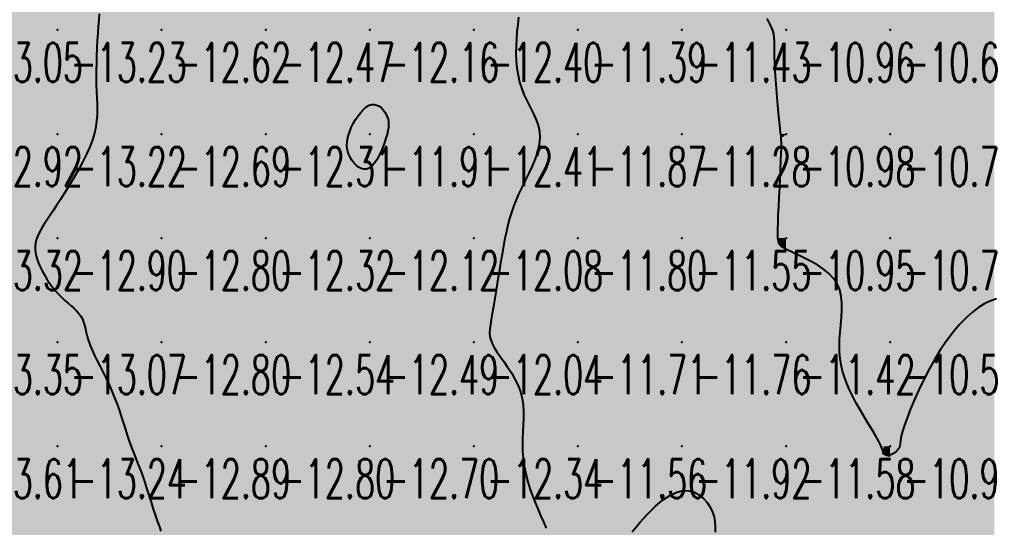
# Model space of a CAD drawing. Header units: millimetres. Extents: x 88261 to 90953, y 390274 to 392322.
# Drawn here: x 89756.6 to 89850.2, y 391159.4 to 391208.2 of the extents above; entities that cross this region are included whole.
import ezdxf
from ezdxf.enums import TextEntityAlignment as Align

# ---------------------------------------------------------------- set-up
doc = ezdxf.new("R2010")
doc.units = ezdxf.units.MM
doc.header["$LTSCALE"] = 25
for name, color, linetype in [('CN_03_00', 7, 'Continuous'), ('COTEAlt', 7, 'Continuous'), ('TN_COLORIAGE', 7, 'Continuous')]:
    doc.layers.add(name, color=color, linetype=linetype)
doc.styles.add('Simplex 1.0', font='Simplex.shx', dxfattribs={"width": 0.99, "height": 2.5})
doc.styles.get("Standard").update_dxf_attribs({"font": 'times.ttf'})

# ---------------------------------------------------------------- blocks, each defined once
blk = doc.blocks.new('COTE')
at = {"color": 0}
blk.add_point((0, 0), dxfattribs=at)
at = {"layer": 'COTEAlt'}
blk.add_attdef('ALT', text='', height=3.75, dxfattribs=at).set_placement((1.25, -1.25), align=Align.TOP_LEFT)

msp = doc.modelspace()

# ---------------------------------------------------------------- linework, layer by layer
at = {"layer": 'CN_03_00', "flags": 128}
for points, elevation in [([(89764.241, 391208.776), (89764.204, 391208.199), (89764.154, 391207.577), (89764.102, 391206.919), (89764.057, 391206.23), (89764.02, 391205.521), (89763.992, 391204.8), (89763.973, 391204.076), (89763.963, 391203.358), (89763.962, 391202.656), (89763.97, 391201.977), (89763.988, 391201.333), (89764.013, 391200.727), (89764.037, 391200.152), (89764.051, 391199.596), (89764.043, 391199.048), (89764.004, 391198.495), (89763.924, 391197.926), (89763.792, 391197.329), (89763.599, 391196.693), (89763.337, 391196.01), (89763.017, 391195.289), (89762.649, 391194.545), (89762.247, 391193.792), (89761.823, 391193.043), (89761.389, 391192.312), (89760.958, 391191.613), (89760.542, 391190.96), (89760.152, 391190.364), (89759.791, 391189.823), (89759.46, 391189.33), (89759.161, 391188.879), (89758.896, 391188.466), (89758.667, 391188.084), (89758.474, 391187.729), (89758.319, 391187.393), (89758.203, 391187.071), (89758.127, 391186.76), (89758.088, 391186.454), (89758.085, 391186.148), (89758.117, 391185.839), (89758.184, 391185.522), (89758.284, 391185.191), (89758.415, 391184.844), (89758.577, 391184.476), (89758.767, 391184.092), (89758.982, 391183.7), (89759.22, 391183.306), (89759.477, 391182.917), (89759.75, 391182.538), (89760.038, 391182.178), (89760.336, 391181.841), (89760.642, 391181.534), (89760.95, 391181.251), (89761.253, 391180.987), (89761.546, 391180.736), (89761.821, 391180.492), (89762.074, 391180.249), (89762.296, 391180.001), (89762.482, 391179.742), (89762.629, 391179.466), (89762.744, 391179.171), (89762.839, 391178.856), (89762.923, 391178.52), (89763.008, 391178.16), (89763.105, 391177.776), (89763.224, 391177.365), (89763.375, 391176.926), (89763.568, 391176.459), (89763.796, 391175.964), (89764.052, 391175.444), (89764.328, 391174.9), (89764.616, 391174.335), (89764.908, 391173.75), (89765.196, 391173.148), (89765.472, 391172.53), (89765.73, 391171.899), (89765.969, 391171.264), (89766.192, 391170.631), (89766.4, 391170.01), (89766.594, 391169.409), (89766.776, 391168.836), (89766.948, 391168.3), (89767.111, 391167.809), (89767.267, 391167.367), (89767.419, 391166.963), (89767.569, 391166.58), (89767.72, 391166.203), (89767.876, 391165.815), (89768.038, 391165.401), (89768.21, 391164.944), (89768.394, 391164.428), (89768.592, 391163.844), (89768.801, 391163.208), (89769.016, 391162.539), (89769.233, 391161.862), (89769.447, 391161.195), (89769.654, 391160.563), (89769.848, 391159.985), (89770.027, 391159.483), (89770.185, 391159.074)], -13), ([(89804.551, 391208.454), (89804.467, 391207.78), (89804.392, 391207.094), (89804.334, 391206.395), (89804.301, 391205.688), (89804.296, 391204.979), (89804.324, 391204.273), (89804.388, 391203.575), (89804.493, 391202.891), (89804.644, 391202.226), (89804.844, 391201.587), (89805.093, 391200.976), (89805.376, 391200.387), (89805.67, 391199.814), (89805.956, 391199.246), (89806.212, 391198.677), (89806.418, 391198.099), (89806.552, 391197.504), (89806.593, 391196.883), (89806.529, 391196.231), (89806.37, 391195.555), (89806.138, 391194.862), (89805.851, 391194.162), (89805.53, 391193.464), (89805.193, 391192.776), (89804.861, 391192.107), (89804.553, 391191.465), (89804.284, 391190.856), (89804.052, 391190.27), (89803.852, 391189.693), (89803.677, 391189.113), (89803.521, 391188.515), (89803.378, 391187.887), (89803.242, 391187.214), (89803.106, 391186.485), (89802.965, 391185.69), (89802.822, 391184.847), (89802.677, 391183.977), (89802.534, 391183.102), (89802.394, 391182.244), (89802.26, 391181.426), (89802.135, 391180.669), (89802.02, 391179.995), (89801.919, 391179.419), (89801.838, 391178.93), (89801.786, 391178.507), (89801.768, 391178.133), (89801.793, 391177.788), (89801.868, 391177.453), (89802, 391177.108), (89802.197, 391176.735), (89802.462, 391176.32), (89802.78, 391175.861), (89803.132, 391175.364), (89803.498, 391174.834), (89803.861, 391174.275), (89804.2, 391173.691), (89804.496, 391173.087), (89804.731, 391172.468), (89804.89, 391171.838), (89804.983, 391171.2), (89805.023, 391170.557), (89805.024, 391169.911), (89805.001, 391169.265), (89804.966, 391168.622), (89804.936, 391167.984), (89804.922, 391167.354), (89804.938, 391166.733), (89804.984, 391166.121), (89805.06, 391165.514), (89805.167, 391164.91), (89805.303, 391164.306), (89805.467, 391163.699), (89805.66, 391163.087), (89805.881, 391162.467), (89806.127, 391161.838), (89806.392, 391161.206), (89806.666, 391160.579), (89806.941, 391159.966), (89807.207, 391159.373)], -12), ([(89850.463, 391181.388), (89849.926, 391181.224), (89849.36, 391180.957), (89848.771, 391180.588), (89848.164, 391180.124), (89847.547, 391179.568), (89846.926, 391178.926), (89846.307, 391178.204), (89845.698, 391177.405), (89845.104, 391176.535), (89844.532, 391175.602), (89843.988, 391174.629), (89843.479, 391173.64), (89843.01, 391172.661), (89842.587, 391171.717), (89842.217, 391170.832), (89841.905, 391170.033), (89841.657, 391169.344), (89841.477, 391168.784), (89841.354, 391168.342), (89841.278, 391168), (89841.236, 391167.741), (89841.215, 391167.546), (89841.203, 391167.398), (89841.189, 391167.279), (89841.159, 391167.172), (89841.105, 391167.062), (89841.028, 391166.95), (89840.932, 391166.837), (89840.822, 391166.729), (89840.701, 391166.628), (89840.574, 391166.538), (89840.446, 391166.462), (89840.319, 391166.403), (89840.199, 391166.365), (89840.087, 391166.346), (89839.983, 391166.344), (89839.889, 391166.359), (89839.805, 391166.388), (89839.733, 391166.429), (89839.675, 391166.482), (89839.63, 391166.544), (89839.598, 391166.616), (89839.571, 391166.703), (89839.54, 391166.816), (89839.495, 391166.961), (89839.427, 391167.148), (89839.325, 391167.386), (89839.18, 391167.681), (89838.984, 391168.044), (89838.729, 391168.478), (89838.426, 391168.977), (89838.088, 391169.527), (89837.728, 391170.117), (89837.361, 391170.735), (89836.999, 391171.37), (89836.657, 391172.01), (89836.347, 391172.642), (89836.082, 391173.259), (89835.861, 391173.862), (89835.684, 391174.459), (89835.548, 391175.054), (89835.453, 391175.653), (89835.398, 391176.263), (89835.38, 391176.889), (89835.398, 391177.537), (89835.448, 391178.21), (89835.514, 391178.9), (89835.576, 391179.598), (89835.616, 391180.293), (89835.613, 391180.974), (89835.55, 391181.631), (89835.407, 391182.255), (89835.164, 391182.833), (89834.811, 391183.359), (89834.364, 391183.833), (89833.85, 391184.257), (89833.295, 391184.634), (89832.723, 391184.967), (89832.161, 391185.257), (89831.634, 391185.509), (89831.167, 391185.723), (89830.78, 391185.904), (89830.47, 391186.055), (89830.226, 391186.181), (89830.038, 391186.287), (89829.896, 391186.377), (89829.791, 391186.457), (89829.713, 391186.53), (89829.651, 391186.601), (89829.598, 391186.677), (89829.552, 391186.774), (89829.515, 391186.908), (89829.486, 391187.096), (89829.468, 391187.357), (89829.46, 391187.706), (89829.463, 391188.162), (89829.479, 391188.742), (89829.507, 391189.454), (89829.545, 391190.27), (89829.589, 391191.156), (89829.636, 391192.075), (89829.683, 391192.991), (89829.726, 391193.868), (89829.762, 391194.671), (89829.788, 391195.363), (89829.8, 391195.92), (89829.8, 391196.366), (89829.788, 391196.735), (89829.765, 391197.062), (89829.732, 391197.381), (89829.691, 391197.727), (89829.641, 391198.136), (89829.584, 391198.64), (89829.521, 391199.266), (89829.455, 391199.991), (89829.388, 391200.786), (89829.324, 391201.62), (89829.266, 391202.461), (89829.216, 391203.279), (89829.177, 391204.042), (89829.153, 391204.72), (89829.143, 391205.291), (89829.14, 391205.767), (89829.133, 391206.172), (89829.112, 391206.527), (89829.066, 391206.856), (89828.983, 391207.179), (89828.855, 391207.52), (89828.67, 391207.901), (89828.422, 391208.338)], -11), ([(89815.478, 391158.998), (89816.194, 391159.897), (89816.924, 391160.719), (89817.657, 391161.442), (89818.379, 391162.049), (89819.079, 391162.518), (89819.744, 391162.831), (89820.364, 391162.973), (89820.934, 391162.961), (89821.451, 391162.817), (89821.914, 391162.564), (89822.32, 391162.224), (89822.667, 391161.82), (89822.951, 391161.374), (89823.172, 391160.909), (89823.327, 391160.442), (89823.418, 391159.969), (89823.451, 391159.483), (89823.428, 391158.974)], -12)]:
    msp.add_lwpolyline(points, dxfattribs=dict(at, elevation=elevation))
at = {"layer": 'CN_03_00', "elevation": -12, "flags": 128}
msp.add_lwpolyline([(89789.923, 391193.86), (89789.663, 391193.856), (89789.406, 391193.929), (89789.159, 391194.066), (89788.925, 391194.255), (89788.71, 391194.483), (89788.519, 391194.739), (89788.357, 391195.008), (89788.228, 391195.283), (89788.134, 391195.562), (89788.075, 391195.848), (89788.051, 391196.144), (89788.062, 391196.453), (89788.111, 391196.775), (89788.196, 391197.115), (89788.318, 391197.475), (89788.476, 391197.853), (89788.667, 391198.241), (89788.885, 391198.624), (89789.124, 391198.989), (89789.378, 391199.322), (89789.642, 391199.611), (89789.911, 391199.842), (89790.179, 391200.002), (89790.44, 391200.08), (89790.692, 391200.085), (89790.931, 391200.025), (89791.155, 391199.912), (89791.36, 391199.754), (89791.543, 391199.564), (89791.701, 391199.351), (89791.832, 391199.125), (89791.933, 391198.893), (89792.003, 391198.655), (89792.043, 391198.406), (89792.053, 391198.141), (89792.034, 391197.855), (89791.986, 391197.544), (89791.909, 391197.204), (89791.804, 391196.83), (89791.671, 391196.421), (89791.512, 391195.992), (89791.331, 391195.559), (89791.13, 391195.14), (89790.912, 391194.752), (89790.68, 391194.413), (89790.435, 391194.141), (89790.182, 391193.952), (89789.923, 391193.86)], close=True, dxfattribs=at)
at = {"layer": 'TN_COLORIAGE', "color": 211}
for points in [[(89764.685, 391211.676, -12.617), (89764.01, 391207.239, -12.617), (89770.249, 391217.239, -12.617), (89770.249, 391207.239, -12.617)], [(89770.249, 391217.239, -12.847), (89770.249, 391207.239, -12.847), (89780.249, 391217.239, -12.847)], [(89770.249, 391207.239, -12.847), (89780.249, 391207.239, -12.847), (89780.249, 391217.239, -12.847)], [(89780.249, 391217.239, -12.103), (89780.249, 391207.239, -12.103), (89790.249, 391217.239, -12.103)], [(89780.249, 391207.239, -12.103), (89790.249, 391207.239, -12.103), (89790.249, 391217.239, -12.103)], [(89790.249, 391207.239, -12.062), (89800.249, 391207.239, -12.062), (89800.249, 391217.239, -12.062)], [(89790.249, 391217.239, -12.062), (89790.249, 391207.239, -12.062), (89800.249, 391217.239, -12.062)], [(89800.249, 391207.239, -12), (89805.354, 391212.345, -12), (89800.249, 391217.239, -12), (89801.661, 391217.239, -12)], [(89804.181, 391207.239, -12.395), (89805.354, 391212.345, -12.395), (89800.249, 391207.239, -12.395)], [(89763.889, 391200.879, -12.617), (89764.01, 391207.239, -12.617), (89770.249, 391207.239, -12.617)], [(89764.364, 391197.239, -12.617), (89763.889, 391200.879, -12.617), (89770.249, 391197.239, -12.617), (89770.249, 391207.239, -12.617)], [(89770.249, 391207.239, -12.471), (89770.249, 391197.239, -12.471), (89780.249, 391207.239, -12.471)], [(89770.249, 391197.239, -12.471), (89780.249, 391197.239, -12.471), (89780.249, 391207.239, -12.471)], [(89780.249, 391207.239, -12.161), (89780.249, 391197.239, -12.161), (89790.249, 391207.239, -12.161)], [(89780.249, 391197.239, -12), (89787.916, 391197.239, -12), (89790.249, 391207.239, -12), (89790.249, 391200.905, -12)], [(89800.249, 391207.239, -12), (89792.16, 391199.151, -12), (89790.249, 391207.239, -12), (89790.249, 391200.905, -12)], [(89800.249, 391197.239, -12), (89792.103, 391197.239, -12), (89800.249, 391207.239, -12), (89792.16, 391199.151, -12)], [(89800.249, 391197.239, -12), (89804.27, 391201.261, -12), (89800.249, 391207.239, -12), (89804.181, 391207.239, -12)], [(89804.27, 391201.261, -12.41), (89807.801, 391197.239, -12.41), (89800.249, 391197.239, -12.41)], [(89760.249, 391190.321, -12.686), (89764.364, 391197.239, -12.686), (89760.249, 391187.239, -12.686), (89770.249, 391197.239, -12.686)], [(89760.249, 391187.239, -12.686), (89770.249, 391187.239, -12.686), (89770.249, 391197.239, -12.686)], [(89770.249, 391197.239, -12.307), (89770.249, 391187.239, -12.307), (89780.249, 391197.239, -12.307)], [(89770.249, 391187.239, -12.307), (89780.249, 391187.239, -12.307), (89780.249, 391197.239, -12.307)], [(89780.249, 391187.239, -12), (89787.994, 391194.985, -12), (89780.249, 391197.239, -12), (89787.916, 391197.239, -12)], [(89790.249, 391187.239, -12.41), (89800.249, 391187.239, -12.41), (89800.249, 391197.239, -12.41)], [(89800.249, 391197.239, -12), (89792.103, 391197.239, -12), (89790.249, 391187.239, -12), (89790.249, 391192.872, -12)], [(89800.249, 391197.239, -12), (89807.801, 391197.239, -12), (89800.249, 391187.239, -12), (89804.087, 391191.078, -12)], [(89780.249, 391187.239, -12), (89787.994, 391194.985, -12), (89790.249, 391187.239, -12), (89790.249, 391192.872, -12)], [(89760.249, 391190.321, -12.902), (89757.894, 391187.239, -12.902), (89760.249, 391187.239, -12.902)], [(89803.166, 391187.239, -12.083), (89804.087, 391191.078, -12.083), (89800.249, 391187.239, -12.083)], [(89757.894, 391187.239, -12.902), (89758.087, 391185.078, -12.902), (89760.249, 391187.239, -12.902)], [(89760.249, 391181.511, -12.902), (89758.087, 391185.078, -12.902), (89760.249, 391187.239, -12.902)], [(89760.249, 391181.511, -12.802), (89762.934, 391179.925, -12.802), (89760.249, 391187.239, -12.802), (89770.249, 391187.239, -12.802)], [(89762.934, 391179.925, -12.799), (89762.909, 391177.239, -12.799), (89770.249, 391187.239, -12.799), (89770.249, 391177.239, -12.799)], [(89770.249, 391187.239, -12.321), (89770.249, 391177.239, -12.321), (89780.249, 391187.239, -12.321)], [(89770.249, 391177.239, -12.321), (89780.249, 391177.239, -12.321), (89780.249, 391187.239, -12.321)], [(89780.249, 391187.239, -12.12), (89780.249, 391177.239, -12.12), (89790.249, 391187.239, -12.12)], [(89780.249, 391177.239, -12.12), (89790.249, 391177.239, -12.12), (89790.249, 391187.239, -12.12)], [(89790.249, 391177.239, -12.083), (89800.249, 391177.239, -12.083), (89800.249, 391187.239, -12.083)], [(89790.249, 391187.239, -12.083), (89790.249, 391177.239, -12.083), (89800.249, 391187.239, -12.083)], [(89800.249, 391187.239, -12), (89803.166, 391187.239, -12), (89800.249, 391177.239, -12), (89801.882, 391178.872, -12)], [(89801.427, 391177.239, -12.039), (89801.882, 391178.872, -12.039), (89800.249, 391177.239, -12.039)], [(89762.909, 391177.239, -12.799), (89765.684, 391172.675, -12.799), (89770.249, 391177.239, -12.799)], [(89767.187, 391167.239, -12.799), (89765.684, 391172.675, -12.799), (89770.249, 391167.239, -12.799), (89770.249, 391177.239, -12.799)], [(89770.249, 391177.239, -12.535), (89770.249, 391167.239, -12.535), (89780.249, 391177.239, -12.535)], [(89770.249, 391167.239, -12.535), (89780.249, 391167.239, -12.535), (89780.249, 391177.239, -12.535)], [(89780.249, 391177.239, -12.491), (89780.249, 391167.239, -12.491), (89790.249, 391177.239, -12.491)], [(89780.249, 391167.239, -12.491), (89790.249, 391167.239, -12.491), (89790.249, 391177.239, -12.491)], [(89790.249, 391167.239, -12.039), (89800.249, 391167.239, -12.039), (89800.249, 391177.239, -12.039)], [(89790.249, 391177.239, -12.039), (89790.249, 391167.239, -12.039), (89800.249, 391177.239, -12.039)], [(89800.249, 391167.239, -12), (89805.592, 391172.583, -12), (89800.249, 391177.239, -12), (89801.427, 391177.239, -12)], [(89804.588, 391167.239, -12.337), (89805.592, 391172.583, -12.337), (89800.249, 391167.239, -12.337)], [(89767.187, 391167.239, -12.894), (89768.232, 391165.223, -12.894), (89770.249, 391167.239, -12.894)], [(89770.249, 391158.438, -12.894), (89768.232, 391165.223, -12.894), (89770.249, 391167.239, -12.894)], [(89770.249, 391158.438, -12.804), (89770.934, 391157.925, -12.804), (89770.249, 391167.239, -12.804), (89780.249, 391167.239, -12.804)], [(89770.934, 391157.925, -12.639), (89770.632, 391157.239, -12.639), (89780.249, 391167.239, -12.639), (89780.249, 391157.239, -12.639)], [(89780.249, 391167.239, -12.697), (89780.249, 391157.239, -12.697), (89790.249, 391167.239, -12.697)], [(89780.249, 391157.239, -12.697), (89790.249, 391157.239, -12.697), (89790.249, 391167.239, -12.697)], [(89790.249, 391157.239, -12.337), (89800.249, 391157.239, -12.337), (89800.249, 391167.239, -12.337)], [(89790.249, 391167.239, -12.337), (89790.249, 391157.239, -12.337), (89800.249, 391167.239, -12.337)], [(89800.249, 391157.239, -12), (89805.59, 391162.581, -12), (89800.249, 391167.239, -12), (89804.588, 391167.239, -12)], [(89813.587, 391157.239, -12.238), (89820.249, 391164.718, -12.238), (89820.249, 391157.239, -12.238)], [(89823.884, 391160.874, -12.238), (89820.249, 391164.718, -12.238), (89820.249, 391157.239, -12.238)], [(89805.59, 391162.581, -12.504), (89808.337, 391157.239, -12.504), (89800.249, 391157.239, -12.504)], [(89823.248, 391157.239, -12.238), (89823.884, 391160.874, -12.238), (89820.249, 391157.239, -12.238)]]:
    msp.add_solid(points, dxfattribs=at)
at = {"layer": 'TN_COLORIAGE', "color": 201}
for points in [[(89805.354, 391212.345, -11.39), (89804.181, 391207.239, -11.39), (89810.249, 391217.239, -11.39), (89810.249, 391207.239, -11.39)], [(89810.249, 391207.239, -11.581), (89820.249, 391207.239, -11.581), (89820.249, 391217.239, -11.581)], [(89810.249, 391217.239, -11.581), (89810.249, 391207.239, -11.581), (89820.249, 391217.239, -11.581)], [(89820.249, 391217.239, -11), (89826.214, 391217.239, -11), (89820.249, 391207.239, -11), (89825.496, 391212.487, -11)], [(89825.496, 391212.487, -11.434), (89829.388, 391207.239, -11.434), (89820.249, 391207.239, -11.434)], [(89804.181, 391207.239, -11.39), (89804.27, 391201.261, -11.39), (89810.249, 391207.239, -11.39)], [(89807.801, 391197.239, -11.39), (89804.27, 391201.261, -11.39), (89810.249, 391197.239, -11.39), (89810.249, 391207.239, -11.39)], [(89810.249, 391197.239, -11.434), (89820.249, 391197.239, -11.434), (89820.249, 391207.239, -11.434)], [(89810.249, 391207.239, -11.434), (89810.249, 391197.239, -11.434), (89820.249, 391207.239, -11.434)], [(89820.249, 391207.239, -11), (89829.388, 391207.239, -11), (89820.249, 391197.239, -11), (89828.97, 391205.96, -11)], [(89828.97, 391205.96, -11.278), (89829.65, 391197.239, -11.278), (89820.249, 391197.239, -11.278)], [(89790.249, 391200.905, -11.907), (89787.916, 391197.239, -11.907), (89790.249, 391197.239, -11.907)], [(89790.249, 391200.905, -11.907), (89792.16, 391199.151, -11.907), (89790.249, 391197.239, -11.907)], [(89792.16, 391199.151, -11.907), (89792.103, 391197.239, -11.907), (89790.249, 391197.239, -11.907)], [(89787.916, 391197.239, -11.907), (89787.994, 391194.985, -11.907), (89790.249, 391197.239, -11.907)], [(89790.249, 391192.872, -11.907), (89787.994, 391194.985, -11.907), (89790.249, 391197.239, -11.907)], [(89790.249, 391192.872, -11.907), (89792.103, 391197.239, -11.907), (89790.249, 391197.239, -11.907)], [(89804.087, 391191.078, -11.799), (89803.166, 391187.239, -11.799), (89810.249, 391197.239, -11.799), (89810.249, 391187.239, -11.799)], [(89804.087, 391191.078, -11.867), (89807.801, 391197.239, -11.867), (89810.249, 391197.239, -11.867)], [(89810.249, 391187.239, -11.278), (89820.249, 391187.239, -11.278), (89820.249, 391197.239, -11.278)], [(89810.249, 391197.239, -11.278), (89810.249, 391187.239, -11.278), (89820.249, 391197.239, -11.278)], [(89820.249, 391187.239, -11), (89829.934, 391196.925, -11), (89820.249, 391197.239, -11), (89829.65, 391197.239, -11)], [(89829.34, 391187.239, -11.546), (89829.934, 391196.925, -11.546), (89820.249, 391187.239, -11.546)], [(89801.882, 391178.872, -11.706), (89801.427, 391177.239, -11.706), (89810.249, 391187.239, -11.706), (89810.249, 391177.239, -11.706)], [(89801.882, 391178.872, -11.799), (89803.166, 391187.239, -11.799), (89810.249, 391187.239, -11.799)], [(89810.249, 391177.239, -11.546), (89820.249, 391177.239, -11.546), (89820.249, 391187.239, -11.546)], [(89810.249, 391187.239, -11.546), (89810.249, 391177.239, -11.546), (89820.249, 391187.239, -11.546)], [(89820.249, 391177.239, -11), (89829.579, 391186.57, -11), (89820.249, 391187.239, -11), (89829.34, 391187.239, -11)], [(89820.249, 391177.239, -11), (89829.579, 391186.57, -11), (89830.249, 391177.239, -11), (89830.249, 391186.088, -11)], [(89836.427, 391183.418, -11.419), (89830.249, 391186.088, -11.419), (89830.249, 391177.239, -11.419)], [(89835.027, 391177.239, -11.419), (89836.427, 391183.418, -11.419), (89830.249, 391177.239, -11.419)], [(89850.249, 391182.355, -11.534), (89844.867, 391177.239, -11.534), (89850.249, 391177.239, -11.534)], [(89801.427, 391177.239, -11.706), (89805.592, 391172.583, -11.706), (89810.249, 391177.239, -11.706)], [(89805.592, 391172.583, -11.56), (89804.588, 391167.239, -11.56), (89810.249, 391177.239, -11.56), (89810.249, 391167.239, -11.56)], [(89810.249, 391167.239, -11.76), (89820.249, 391167.239, -11.76), (89820.249, 391177.239, -11.76)], [(89810.249, 391177.239, -11.76), (89810.249, 391167.239, -11.76), (89820.249, 391177.239, -11.76)], [(89820.249, 391167.239, -11.419), (89830.249, 391167.239, -11.419), (89830.249, 391177.239, -11.419)], [(89820.249, 391177.239, -11.419), (89820.249, 391167.239, -11.419), (89830.249, 391177.239, -11.419)], [(89830.249, 391167.239, -11), (89835.853, 391172.844, -11), (89830.249, 391177.239, -11), (89835.027, 391177.239, -11)], [(89850.249, 391177.239, -11), (89840.906, 391167.897, -11), (89850.249, 391167.239, -11), (89841.45, 391167.239, -11)], [(89844.867, 391177.239, -11.534), (89840.906, 391167.897, -11.534), (89850.249, 391177.239, -11.534)], [(89835.853, 391172.844, -11.584), (89839.645, 391167.239, -11.584), (89830.249, 391167.239, -11.584)], [(89804.588, 391167.239, -11.56), (89805.59, 391162.581, -11.56), (89810.249, 391167.239, -11.56)], [(89808.337, 391157.239, -11.56), (89805.59, 391162.581, -11.56), (89810.249, 391157.239, -11.56), (89810.249, 391167.239, -11.56)], [(89820.249, 391164.718, -11.881), (89813.587, 391157.239, -11.881), (89820.249, 391167.239, -11.881), (89810.249, 391157.239, -11.881)], [(89810.249, 391167.239, -11.92), (89810.249, 391157.239, -11.92), (89820.249, 391167.239, -11.92)], [(89820.249, 391164.718, -11.584), (89823.884, 391160.874, -11.584), (89820.249, 391167.239, -11.584), (89830.249, 391167.239, -11.584)], [(89823.884, 391160.874, -11.445), (89823.248, 391157.239, -11.445), (89830.249, 391167.239, -11.445), (89830.249, 391157.239, -11.445)], [(89830.249, 391167.239, -11), (89839.645, 391167.239, -11), (89830.249, 391157.239, -11), (89839.471, 391166.462, -11)], [(89840.249, 391157.239, -11.275), (89850.249, 391157.239, -11.275), (89850.249, 391167.239, -11.275)], [(89840.249, 391157.239, -11), (89840.249, 391166.179, -11), (89850.249, 391167.239, -11), (89841.45, 391167.239, -11)], [(89830.249, 391157.239, -11), (89839.471, 391166.462, -11), (89840.249, 391157.239, -11), (89840.249, 391166.179, -11)]]:
    msp.add_solid(points, dxfattribs=at)
at = {"layer": 'TN_COLORIAGE', "color": 191}
for points in [[(89829.388, 391207.239, -10.607), (89825.496, 391212.487, -10.607), (89830.249, 391207.239, -10.607), (89830.249, 391217.239, -10.607)], [(89830.249, 391207.239, -10.561), (89840.249, 391207.239, -10.561), (89840.249, 391217.239, -10.561)], [(89830.249, 391217.239, -10.561), (89830.249, 391207.239, -10.561), (89840.249, 391217.239, -10.561)], [(89840.249, 391207.239, -10.539), (89850.249, 391207.239, -10.539), (89850.249, 391217.239, -10.539)], [(89840.249, 391217.239, -10.539), (89840.249, 391207.239, -10.539), (89850.249, 391217.239, -10.539)], [(89829.65, 391197.239, -10.959), (89828.97, 391205.96, -10.959), (89830.249, 391197.239, -10.959), (89830.249, 391207.239, -10.959)], [(89828.97, 391205.96, -10.959), (89829.388, 391207.239, -10.959), (89830.249, 391207.239, -10.959)], [(89830.249, 391197.239, -10.599), (89840.249, 391197.239, -10.599), (89840.249, 391207.239, -10.599)], [(89830.249, 391207.239, -10.599), (89830.249, 391197.239, -10.599), (89840.249, 391207.239, -10.599)], [(89840.249, 391197.239, -10.303), (89850.249, 391197.239, -10.303), (89850.249, 391207.239, -10.303)], [(89840.249, 391207.239, -10.303), (89840.249, 391197.239, -10.303), (89850.249, 391207.239, -10.303)], [(89829.934, 391196.925, -10.945), (89829.34, 391187.239, -10.945), (89830.249, 391197.239, -10.945), (89830.249, 391187.239, -10.945)], [(89829.65, 391197.239, -10.982), (89829.934, 391196.925, -10.982), (89830.249, 391197.239, -10.982)], [(89830.249, 391187.239, -10.696), (89840.249, 391187.239, -10.696), (89840.249, 391197.239, -10.696)], [(89830.249, 391197.239, -10.696), (89830.249, 391187.239, -10.696), (89840.249, 391197.239, -10.696)], [(89840.249, 391187.239, -10.249), (89850.249, 391187.239, -10.249), (89850.249, 391197.239, -10.249)], [(89840.249, 391197.239, -10.249), (89840.249, 391187.239, -10.249), (89850.249, 391197.239, -10.249)], [(89829.34, 391187.239, -10.945), (89829.579, 391186.57, -10.945), (89830.249, 391187.239, -10.945)], [(89830.249, 391186.088, -10.945), (89829.579, 391186.57, -10.945), (89830.249, 391187.239, -10.945)], [(89830.249, 391186.088, -10.741), (89836.427, 391183.418, -10.741), (89830.249, 391187.239, -10.741), (89840.249, 391187.239, -10.741)], [(89836.427, 391183.418, -10.542), (89835.027, 391177.239, -10.542), (89840.249, 391187.239, -10.542), (89840.249, 391177.239, -10.542)], [(89844.867, 391177.239, -10.491), (89850.249, 391182.355, -10.491), (89840.249, 391177.239, -10.491), (89850.249, 391187.239, -10.491)], [(89840.249, 391187.239, -10.491), (89840.249, 391177.239, -10.491), (89850.249, 391187.239, -10.491)], [(89835.027, 391177.239, -10.542), (89835.853, 391172.844, -10.542), (89840.249, 391177.239, -10.542)], [(89839.645, 391167.239, -10.542), (89835.853, 391172.844, -10.542), (89840.249, 391167.239, -10.542), (89840.249, 391177.239, -10.542)], [(89840.906, 391167.897, -10.542), (89844.867, 391177.239, -10.542), (89840.249, 391167.239, -10.542), (89840.249, 391177.239, -10.542)], [(89841.45, 391167.239, -10.962), (89840.906, 391167.897, -10.962), (89840.249, 391167.239, -10.962)], [(89840.249, 391166.179, -10.962), (89839.471, 391166.462, -10.962), (89840.249, 391167.239, -10.962)], [(89839.471, 391166.462, -10.962), (89839.645, 391167.239, -10.962), (89840.249, 391167.239, -10.962)], [(89841.45, 391167.239, -10.962), (89840.249, 391166.179, -10.962), (89840.249, 391167.239, -10.962)]]:
    msp.add_solid(points, dxfattribs=at)
at = {"layer": 'TN_COLORIAGE', "color": 221}
for points in [[(89760.249, 391210.553, -13.231), (89764.685, 391211.676, -13.231), (89760.249, 391207.239, -13.231)], [(89764.01, 391207.239, -13.231), (89764.685, 391211.676, -13.231), (89760.249, 391207.239, -13.231)], [(89760.249, 391207.239, -13), (89760.249, 391210.553, -13), (89750.249, 391207.239, -13), (89751.288, 391208.278, -13)], [(89760.249, 391207.239, -13), (89752.89, 391199.88, -13), (89750.249, 391207.239, -13), (89750.249, 391203.293, -13)], [(89760.249, 391207.239, -13), (89752.89, 391199.88, -13), (89760.249, 391197.239, -13), (89752.992, 391197.239, -13)], [(89760.249, 391207.239, -13), (89764.01, 391207.239, -13), (89760.249, 391197.239, -13), (89763.889, 391200.879, -13)], [(89763.889, 391200.879, -13.219), (89764.364, 391197.239, -13.219), (89760.249, 391197.239, -13.219)], [(89750.249, 391187.239, -13), (89750.249, 391195.168, -13), (89760.249, 391197.239, -13), (89752.992, 391197.239, -13)], [(89750.249, 391187.239, -13), (89757.894, 391187.239, -13), (89760.249, 391197.239, -13), (89760.249, 391190.321, -13)], [(89764.364, 391197.239, -13.219), (89760.249, 391190.321, -13.219), (89760.249, 391197.239, -13.219)], [(89750.249, 391177.239, -13), (89758.087, 391185.078, -13), (89750.249, 391187.239, -13), (89757.894, 391187.239, -13)], [(89750.249, 391177.239, -13), (89758.087, 391185.078, -13), (89760.249, 391177.239, -13), (89760.249, 391181.511, -13)], [(89762.934, 391179.925, -13.073), (89760.249, 391181.511, -13.073), (89760.249, 391177.239, -13.073)], [(89762.909, 391177.239, -13.073), (89762.934, 391179.925, -13.073), (89760.249, 391177.239, -13.073)], [(89750.249, 391177.239, -13.073), (89750.249, 391167.239, -13.073), (89760.249, 391177.239, -13.073)], [(89750.249, 391167.239, -13.073), (89760.249, 391167.239, -13.073), (89760.249, 391177.239, -13.073)], [(89760.249, 391167.239, -13), (89765.684, 391172.675, -13), (89760.249, 391177.239, -13), (89762.909, 391177.239, -13)], [(89765.684, 391172.675, -13.239), (89767.187, 391167.239, -13.239), (89760.249, 391167.239, -13.239)], [(89750.249, 391167.239, -13.239), (89750.249, 391157.239, -13.239), (89760.249, 391167.239, -13.239)], [(89750.249, 391157.239, -13.239), (89760.249, 391157.239, -13.239), (89760.249, 391167.239, -13.239)], [(89760.249, 391157.239, -13), (89768.232, 391165.223, -13), (89760.249, 391167.239, -13), (89767.187, 391167.239, -13)], [(89760.249, 391157.239, -13), (89768.232, 391165.223, -13), (89770.249, 391157.239, -13), (89770.249, 391158.438, -13)]]:
    msp.add_solid(points, dxfattribs=at)

# ---------------------------------------------------------------- block references
at = {"layer": 'COTEAlt'}
ref = msp.add_blockref('COTE', (89750.249, 391207.239), dxfattribs=at)
ref.add_attrib('ALT', '-13.05', dxfattribs={"height": 3.75, "style": 'Simplex 1.0', "width": 0.6}).set_placement((89751.499, 391205.989), align=Align.TOP_LEFT)
ref = msp.add_blockref('COTE', (89760.249, 391207.239), dxfattribs=at)
ref.add_attrib('ALT', '-13.23', dxfattribs={"height": 3.75, "style": 'Simplex 1.0', "width": 0.6}).set_placement((89761.499, 391205.989), align=Align.TOP_LEFT)
ref = msp.add_blockref('COTE', (89770.249, 391207.239), dxfattribs=at)
ref.add_attrib('ALT', '-12.62', dxfattribs={"height": 3.75, "style": 'Simplex 1.0', "width": 0.6}).set_placement((89771.499, 391205.989), align=Align.TOP_LEFT)
ref = msp.add_blockref('COTE', (89780.249, 391207.239), dxfattribs=at)
ref.add_attrib('ALT', '-12.47', dxfattribs={"height": 3.75, "style": 'Simplex 1.0', "width": 0.6}).set_placement((89781.499, 391205.989), align=Align.TOP_LEFT)
ref = msp.add_blockref('COTE', (89790.249, 391207.239), dxfattribs=at)
ref.add_attrib('ALT', '-12.16', dxfattribs={"height": 3.75, "style": 'Simplex 1.0', "width": 0.6}).set_placement((89791.499, 391205.989), align=Align.TOP_LEFT)
ref = msp.add_blockref('COTE', (89800.249, 391207.239), dxfattribs=at)
ref.add_attrib('ALT', '-12.40', dxfattribs={"height": 3.75, "style": 'Simplex 1.0', "width": 0.6}).set_placement((89801.499, 391205.989), align=Align.TOP_LEFT)
ref = msp.add_blockref('COTE', (89810.249, 391207.239), dxfattribs=at)
ref.add_attrib('ALT', '-11.39', dxfattribs={"height": 3.75, "style": 'Simplex 1.0', "width": 0.6}).set_placement((89811.499, 391205.989), align=Align.TOP_LEFT)
ref = msp.add_blockref('COTE', (89820.249, 391207.239), dxfattribs=at)
ref.add_attrib('ALT', '-11.43', dxfattribs={"height": 3.75, "style": 'Simplex 1.0', "width": 0.6}).set_placement((89821.499, 391205.989), align=Align.TOP_LEFT)
ref = msp.add_blockref('COTE', (89830.249, 391207.239), dxfattribs=at)
ref.add_attrib('ALT', '-10.96', dxfattribs={"height": 3.75, "style": 'Simplex 1.0', "width": 0.6}).set_placement((89831.499, 391205.989), align=Align.TOP_LEFT)
ref = msp.add_blockref('COTE', (89840.249, 391207.239), dxfattribs=at)
ref.add_attrib('ALT', '-10.60', dxfattribs={"height": 3.75, "style": 'Simplex 1.0', "width": 0.6}).set_placement((89841.499, 391205.989), align=Align.TOP_LEFT)
ref = msp.add_blockref('COTE', (89750.249, 391197.239), dxfattribs=at)
ref.add_attrib('ALT', '-12.92', dxfattribs={"height": 3.75, "style": 'Simplex 1.0', "width": 0.6}).set_placement((89751.499, 391195.989), align=Align.TOP_LEFT)
ref = msp.add_blockref('COTE', (89760.249, 391197.239), dxfattribs=at)
ref.add_attrib('ALT', '-13.22', dxfattribs={"height": 3.75, "style": 'Simplex 1.0', "width": 0.6}).set_placement((89761.499, 391195.989), align=Align.TOP_LEFT)
ref = msp.add_blockref('COTE', (89770.249, 391197.239), dxfattribs=at)
ref.add_attrib('ALT', '-12.69', dxfattribs={"height": 3.75, "style": 'Simplex 1.0', "width": 0.6}).set_placement((89771.499, 391195.989), align=Align.TOP_LEFT)
ref = msp.add_blockref('COTE', (89780.249, 391197.239), dxfattribs=at)
ref.add_attrib('ALT', '-12.31', dxfattribs={"height": 3.75, "style": 'Simplex 1.0', "width": 0.6}).set_placement((89781.499, 391195.989), align=Align.TOP_LEFT)
ref = msp.add_blockref('COTE', (89790.249, 391197.239), dxfattribs=at)
ref.add_attrib('ALT', '-11.91', dxfattribs={"height": 3.75, "style": 'Simplex 1.0', "width": 0.6}).set_placement((89791.499, 391195.989), align=Align.TOP_LEFT)
ref = msp.add_blockref('COTE', (89800.249, 391197.239), dxfattribs=at)
ref.add_attrib('ALT', '-12.41', dxfattribs={"height": 3.75, "style": 'Simplex 1.0', "width": 0.6}).set_placement((89801.499, 391195.989), align=Align.TOP_LEFT)
ref = msp.add_blockref('COTE', (89810.249, 391197.239), dxfattribs=at)
ref.add_attrib('ALT', '-11.87', dxfattribs={"height": 3.75, "style": 'Simplex 1.0', "width": 0.6}).set_placement((89811.499, 391195.989), align=Align.TOP_LEFT)
ref = msp.add_blockref('COTE', (89820.249, 391197.239), dxfattribs=at)
ref.add_attrib('ALT', '-11.28', dxfattribs={"height": 3.75, "style": 'Simplex 1.0', "width": 0.6}).set_placement((89821.499, 391195.989), align=Align.TOP_LEFT)
ref = msp.add_blockref('COTE', (89830.249, 391197.239), dxfattribs=at)
ref.add_attrib('ALT', '-10.98', dxfattribs={"height": 3.75, "style": 'Simplex 1.0', "width": 0.6}).set_placement((89831.499, 391195.989), align=Align.TOP_LEFT)
ref = msp.add_blockref('COTE', (89840.249, 391197.239), dxfattribs=at)
ref.add_attrib('ALT', '-10.70', dxfattribs={"height": 3.75, "style": 'Simplex 1.0', "width": 0.6}).set_placement((89841.499, 391195.989), align=Align.TOP_LEFT)
ref = msp.add_blockref('COTE', (89750.249, 391187.239), dxfattribs=at)
ref.add_attrib('ALT', '-13.32', dxfattribs={"height": 3.75, "style": 'Simplex 1.0', "width": 0.6}).set_placement((89751.499, 391185.989), align=Align.TOP_LEFT)
ref = msp.add_blockref('COTE', (89760.249, 391187.239), dxfattribs=at)
ref.add_attrib('ALT', '-12.90', dxfattribs={"height": 3.75, "style": 'Simplex 1.0', "width": 0.6}).set_placement((89761.499, 391185.989), align=Align.TOP_LEFT)
ref = msp.add_blockref('COTE', (89770.249, 391187.239), dxfattribs=at)
ref.add_attrib('ALT', '-12.80', dxfattribs={"height": 3.75, "style": 'Simplex 1.0', "width": 0.6}).set_placement((89771.499, 391185.989), align=Align.TOP_LEFT)
ref = msp.add_blockref('COTE', (89780.249, 391187.239), dxfattribs=at)
ref.add_attrib('ALT', '-12.32', dxfattribs={"height": 3.75, "style": 'Simplex 1.0', "width": 0.6}).set_placement((89781.499, 391185.989), align=Align.TOP_LEFT)
ref = msp.add_blockref('COTE', (89790.249, 391187.239), dxfattribs=at)
ref.add_attrib('ALT', '-12.12', dxfattribs={"height": 3.75, "style": 'Simplex 1.0', "width": 0.6}).set_placement((89791.499, 391185.989), align=Align.TOP_LEFT)
ref = msp.add_blockref('COTE', (89800.249, 391187.239), dxfattribs=at)
ref.add_attrib('ALT', '-12.08', dxfattribs={"height": 3.75, "style": 'Simplex 1.0', "width": 0.6}).set_placement((89801.499, 391185.989), align=Align.TOP_LEFT)
ref = msp.add_blockref('COTE', (89810.249, 391187.239), dxfattribs=at)
ref.add_attrib('ALT', '-11.80', dxfattribs={"height": 3.75, "style": 'Simplex 1.0', "width": 0.6}).set_placement((89811.499, 391185.989), align=Align.TOP_LEFT)
ref = msp.add_blockref('COTE', (89820.249, 391187.239), dxfattribs=at)
ref.add_attrib('ALT', '-11.55', dxfattribs={"height": 3.75, "style": 'Simplex 1.0', "width": 0.6}).set_placement((89821.499, 391185.989), align=Align.TOP_LEFT)
ref = msp.add_blockref('COTE', (89830.249, 391187.239), dxfattribs=at)
ref.add_attrib('ALT', '-10.95', dxfattribs={"height": 3.75, "style": 'Simplex 1.0', "width": 0.6}).set_placement((89831.499, 391185.989), align=Align.TOP_LEFT)
ref = msp.add_blockref('COTE', (89840.249, 391187.239), dxfattribs=at)
ref.add_attrib('ALT', '-10.74', dxfattribs={"height": 3.75, "style": 'Simplex 1.0', "width": 0.6}).set_placement((89841.499, 391185.989), align=Align.TOP_LEFT)
ref = msp.add_blockref('COTE', (89750.249, 391177.239), dxfattribs=at)
ref.add_attrib('ALT', '-13.35', dxfattribs={"height": 3.75, "style": 'Simplex 1.0', "width": 0.6}).set_placement((89751.499, 391175.989), align=Align.TOP_LEFT)
ref = msp.add_blockref('COTE', (89760.249, 391177.239), dxfattribs=at)
ref.add_attrib('ALT', '-13.07', dxfattribs={"height": 3.75, "style": 'Simplex 1.0', "width": 0.6}).set_placement((89761.499, 391175.989), align=Align.TOP_LEFT)
ref = msp.add_blockref('COTE', (89770.249, 391177.239), dxfattribs=at)
ref.add_attrib('ALT', '-12.80', dxfattribs={"height": 3.75, "style": 'Simplex 1.0', "width": 0.6}).set_placement((89771.499, 391175.989), align=Align.TOP_LEFT)
ref = msp.add_blockref('COTE', (89780.249, 391177.239), dxfattribs=at)
ref.add_attrib('ALT', '-12.54', dxfattribs={"height": 3.75, "style": 'Simplex 1.0', "width": 0.6}).set_placement((89781.499, 391175.989), align=Align.TOP_LEFT)
ref = msp.add_blockref('COTE', (89790.249, 391177.239), dxfattribs=at)
ref.add_attrib('ALT', '-12.49', dxfattribs={"height": 3.75, "style": 'Simplex 1.0', "width": 0.6}).set_placement((89791.499, 391175.989), align=Align.TOP_LEFT)
ref = msp.add_blockref('COTE', (89800.249, 391177.239), dxfattribs=at)
ref.add_attrib('ALT', '-12.04', dxfattribs={"height": 3.75, "style": 'Simplex 1.0', "width": 0.6}).set_placement((89801.499, 391175.989), align=Align.TOP_LEFT)
ref = msp.add_blockref('COTE', (89810.249, 391177.239), dxfattribs=at)
ref.add_attrib('ALT', '-11.71', dxfattribs={"height": 3.75, "style": 'Simplex 1.0', "width": 0.6}).set_placement((89811.499, 391175.989), align=Align.TOP_LEFT)
ref = msp.add_blockref('COTE', (89820.249, 391177.239), dxfattribs=at)
ref.add_attrib('ALT', '-11.76', dxfattribs={"height": 3.75, "style": 'Simplex 1.0', "width": 0.6}).set_placement((89821.499, 391175.989), align=Align.TOP_LEFT)
ref = msp.add_blockref('COTE', (89830.249, 391177.239), dxfattribs=at)
ref.add_attrib('ALT', '-11.42', dxfattribs={"height": 3.75, "style": 'Simplex 1.0', "width": 0.6}).set_placement((89831.499, 391175.989), align=Align.TOP_LEFT)
ref = msp.add_blockref('COTE', (89840.249, 391177.239), dxfattribs=at)
ref.add_attrib('ALT', '-10.54', dxfattribs={"height": 3.75, "style": 'Simplex 1.0', "width": 0.6}).set_placement((89841.499, 391175.989), align=Align.TOP_LEFT)
ref = msp.add_blockref('COTE', (89750.249, 391167.239), dxfattribs=at)
ref.add_attrib('ALT', '-13.61', dxfattribs={"height": 3.75, "style": 'Simplex 1.0', "width": 0.6}).set_placement((89751.499, 391165.989), align=Align.TOP_LEFT)
ref = msp.add_blockref('COTE', (89760.249, 391167.239), dxfattribs=at)
ref.add_attrib('ALT', '-13.24', dxfattribs={"height": 3.75, "style": 'Simplex 1.0', "width": 0.6}).set_placement((89761.499, 391165.989), align=Align.TOP_LEFT)
ref = msp.add_blockref('COTE', (89770.249, 391167.239), dxfattribs=at)
ref.add_attrib('ALT', '-12.89', dxfattribs={"height": 3.75, "style": 'Simplex 1.0', "width": 0.6}).set_placement((89771.499, 391165.989), align=Align.TOP_LEFT)
ref = msp.add_blockref('COTE', (89780.249, 391167.239), dxfattribs=at)
ref.add_attrib('ALT', '-12.80', dxfattribs={"height": 3.75, "style": 'Simplex 1.0', "width": 0.6}).set_placement((89781.499, 391165.989), align=Align.TOP_LEFT)
ref = msp.add_blockref('COTE', (89790.249, 391167.239), dxfattribs=at)
ref.add_attrib('ALT', '-12.70', dxfattribs={"height": 3.75, "style": 'Simplex 1.0', "width": 0.6}).set_placement((89791.499, 391165.989), align=Align.TOP_LEFT)
ref = msp.add_blockref('COTE', (89800.249, 391167.239), dxfattribs=at)
ref.add_attrib('ALT', '-12.34', dxfattribs={"height": 3.75, "style": 'Simplex 1.0', "width": 0.6}).set_placement((89801.499, 391165.989), align=Align.TOP_LEFT)
ref = msp.add_blockref('COTE', (89810.249, 391167.239), dxfattribs=at)
ref.add_attrib('ALT', '-11.56', dxfattribs={"height": 3.75, "style": 'Simplex 1.0', "width": 0.6}).set_placement((89811.499, 391165.989), align=Align.TOP_LEFT)
ref = msp.add_blockref('COTE', (89820.249, 391167.239), dxfattribs=at)
ref.add_attrib('ALT', '-11.92', dxfattribs={"height": 3.75, "style": 'Simplex 1.0', "width": 0.6}).set_placement((89821.499, 391165.989), align=Align.TOP_LEFT)
ref = msp.add_blockref('COTE', (89830.249, 391167.239), dxfattribs=at)
ref.add_attrib('ALT', '-11.58', dxfattribs={"height": 3.75, "style": 'Simplex 1.0', "width": 0.6}).set_placement((89831.499, 391165.989), align=Align.TOP_LEFT)
ref = msp.add_blockref('COTE', (89840.249, 391167.239), dxfattribs=at)
ref.add_attrib('ALT', '-10.96', dxfattribs={"height": 3.75, "style": 'Simplex 1.0', "width": 0.6}).set_placement((89841.499, 391165.989), align=Align.TOP_LEFT)

doc.saveas('drawing.dxf')
